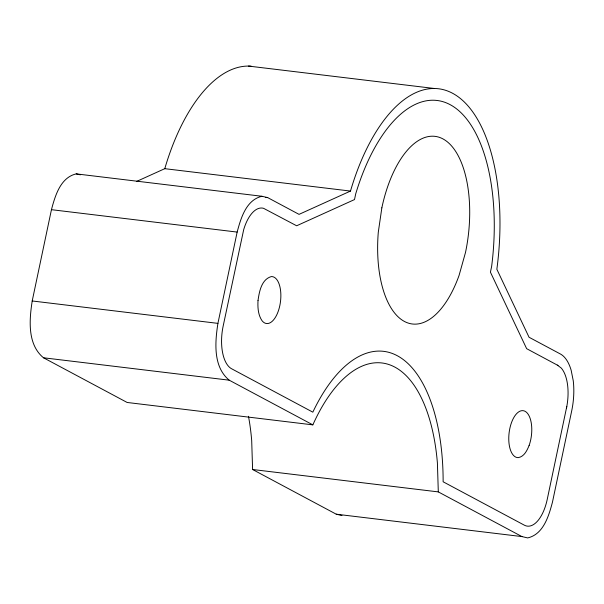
<?xml version="1.0" encoding="UTF-8"?>
<svg xmlns="http://www.w3.org/2000/svg" width="604" height="604" viewBox="0 0 604 604"><rect width="100%" height="100%" fill="white"/><g stroke="black" fill="none" stroke-linecap="round" stroke-linejoin="round"><path stroke-width="0.91" d="M32.208 300.966C29.302 319.773 27.203 344.371 43.496 357.779L127.142 402.468L312.849 424.869A153.575 73.031 -83.1 0 1 388.017 364.257A153.575 73.031 -83.1 0 1 437.402 462.966L438.308 491.898L521.947 536.586L527.685 537.922C543.517 534.291 548.794 515.891 552.471 502.12L571.709 410.833A47.255 22.469 -83.1 0 0 573.249 380.739L571.158 370.252A47.255 22.469 -83.1 0 0 560.421 354.019L529.051 337.258L496.85 269.271A167.353 79.585 -83.1 0 0 452.524 93.243A167.353 79.585 -83.1 0 0 350.486 191.068L299.048 214.367L267.678 197.606L261.94 196.27L76.232 173.877C60.408 177.508 55.123 195.907 51.446 209.679L32.208 300.966L217.916 323.367L237.153 232.079C240.83 218.301 246.115 199.909 261.94 196.27M217.916 323.367C215.009 342.166 212.91 366.771 229.21 380.18L312.849 424.869M566.484 408.04L566.786 406.53A35.44 16.852 -83.1 0 0 561.237 368.047L557.318 365.095L526.65 348.674L490.425 272.185L491.626 266.477A155.719 74.05 -83.1 0 0 450.116 104.651A155.719 74.05 -83.1 0 0 355.711 193.861L354.51 199.569L296.639 225.775L263.571 208.32A35.44 16.852 -83.1 0 0 243.684 229.679L223.246 325.684A35.44 16.852 -83.1 0 0 231.4 368.651L312.834 412.162A161.932 77.01 -83.1 0 1 397.221 355.688A161.932 77.01 -83.1 0 1 443.132 481.781L524.347 525.178A35.44 16.852 -83.1 0 0 547.247 499.327L566.786 406.53M557.983 365.594L557.318 365.095M136.481 181.487L164.779 168.675A167.353 79.585 -83.1 0 1 251.211 66.191M248.538 66.078L434.246 88.471M164.779 168.675L350.486 191.068M265.813 197.38L267.678 197.606M51.446 209.679L237.153 232.079M43.496 357.779L229.21 380.18M248.478 416.292A153.575 73.031 -83.1 0 1 251.694 440.565L252.6 469.504L438.308 491.898M252.6 469.504L336.239 514.193L521.947 536.586M76.232 173.877L80.332 174.828M336.239 514.193L341.977 515.529M258.014 300.573C257.651 307.428 258.029 314.805 262 320.664A23.624 11.234 -83.1 0 0 279.811 305.654A23.624 11.234 -83.1 0 0 271.294 276.579C261.419 279.41 259.267 291.762 258.014 300.573M381.849 207.829L378.293 232.215A94.503 44.945 -83.1 0 0 404.431 321.456A94.503 44.945 -83.1 0 0 459.085 275.379L465.488 252.517A94.503 44.945 -83.1 0 0 442.906 138.882A94.503 44.945 -83.1 0 0 381.849 207.829M529.127 445.435C527.081 450.433 524.249 456.571 518.33 457.621A23.624 11.234 -83.1 0 1 509.436 430.554A23.624 11.234 -83.1 0 1 525.978 411.883A23.624 11.234 -83.1 0 1 529.127 445.435"/></g></svg>
